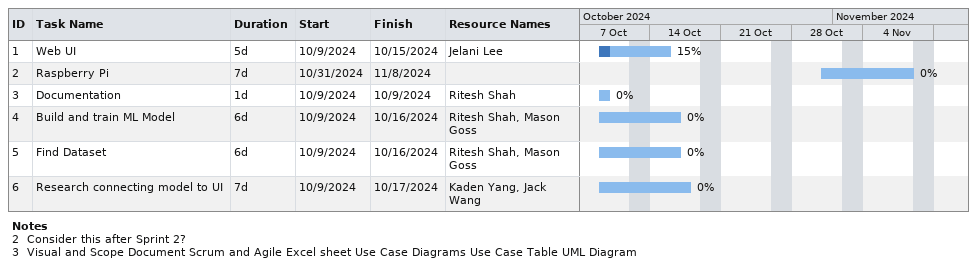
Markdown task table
| ID | Task | Duration | Start | Finish | Resources | % complete |
|---|---|---|---|---|---|---|
| 1 | Web UI | 5d | 2024-10-09 | 2024-10-15 | Jelani Lee | 15 |
| 2 | Raspberry Pi | 7d | 2024-10-31 | 2024-11-08 |  | 0 |
| 3 | Documentation | 1d | 2024-10-09 | 2024-10-09 | Ritesh Shah | 0 |
| 4 | Build and train ML Model | 6d | 2024-10-09 | 2024-10-16 | Ritesh Shah, Mason Goss | 0 |
| 5 | Find Dataset | 6d | 2024-10-09 | 2024-10-16 | Ritesh Shah, Mason Goss | 0 |
| 6 | Research connecting model to UI | 7d | 2024-10-09 | 2024-10-17 | Kaden Yang, Jack Wang | 0 |

Notes
- 2: Consider this after Sprint 2?
- 3: Visual and Scope Document Scrum and Agile Excel sheet Use Case Diagrams Use Case Table UML Diagram
